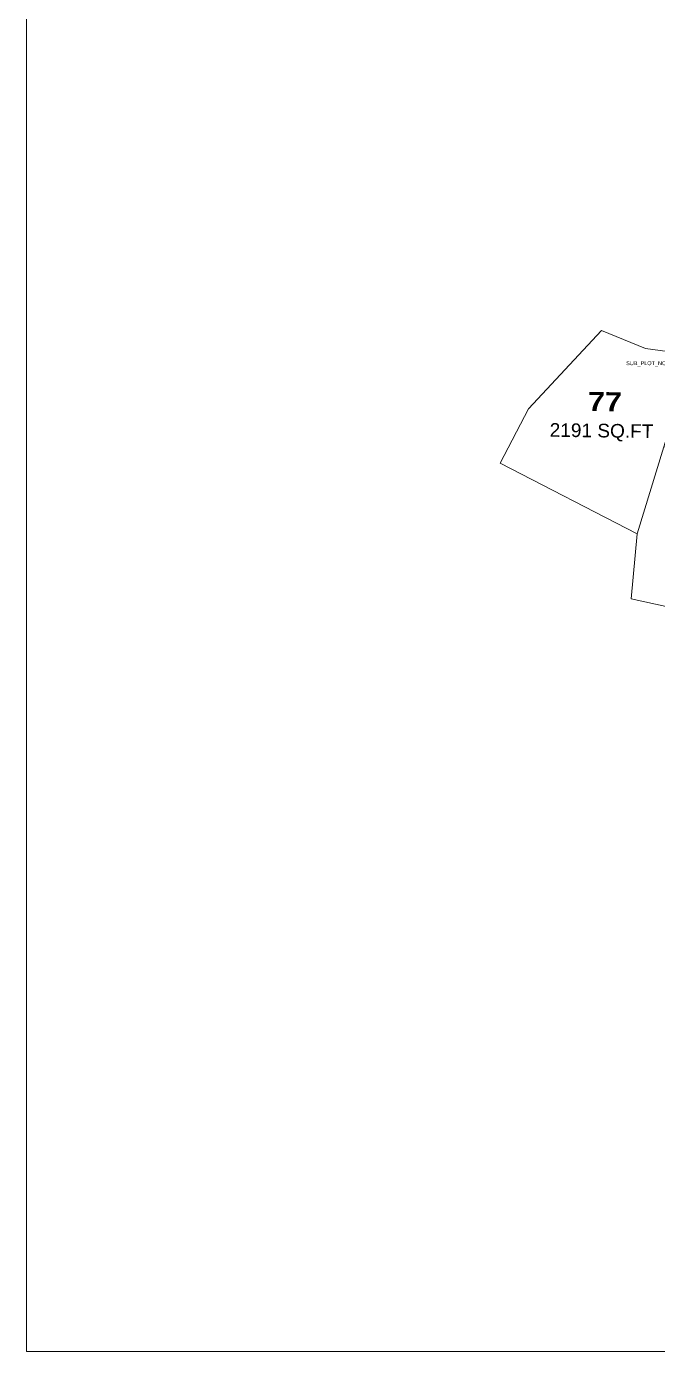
# Model space of a CAD drawing. Header units: metres. Extents: x 12268 to 12808, y 948 to 1141.
# Drawn here: x 12268.3 to 12329, y 948.5 to 1075.9 of the extents above; entities that cross this region are included whole.
import ezdxf

# ---------------------------------------------------------------- set-up
doc = ezdxf.new("R2010")
doc.units = ezdxf.units.M
doc.layers.get('0').update_dxf_attribs({"color": 49})
for name, color, linetype, lineweight in [('outer', 7, 'Continuous', 5), ('SUB_PLOT_76', 7, 'Continuous', 5), ('SUB_PLOT_77', 7, 'Continuous', 5)]:
    doc.layers.add(name, color=color, linetype=linetype, lineweight=lineweight)
doc.styles.add('Arial', font='arial.ttf', dxfattribs={"height": 0.2})
doc.styles.get("Standard").update_dxf_attribs({"font": 'arial.ttf'})

msp = doc.modelspace()

# ---------------------------------------------------------------- linework, layer by layer
at = {"layer": 'outer'}
msp.add_lwpolyline([(12268.347947, 1141.182077), (12807.668037, 1141.182077), (12807.668037, 948.465796), (12268.347947, 948.465796)], close=True, dxfattribs=at)
at = {"layer": 'SUB_PLOT_76', "color": 6, "elevation": -0.000003}
msp.add_lwpolyline([(12326.441078, 1020.829569), (12334.190197, 1019.134349), (12338.654548, 1033.853256), (12336.163608, 1034.549974), (12329.580909, 1035.441449), (12327.042111, 1027.071067), (12326.441078, 1020.829569)], close=True, dxfattribs=at)
at = {"layer": 'SUB_PLOT_77', "color": 6, "elevation": -0.000003}
msp.add_lwpolyline([(12313.876436, 1033.86757), (12327.042111, 1027.071067), (12329.580909, 1035.441449), (12330.925075, 1039.873148), (12332.269242, 1044.304848), (12327.832424, 1044.905713), (12323.61048, 1046.64022), (12316.57549, 1039.095975), (12313.876436, 1033.86757)], close=True, dxfattribs=at)

# ---------------------------------------------------------------- texts
at = {"extrusion": (-2.97313e-05, 5.84486e-07, 1), "insert": (12331.64153, 1040.603338, 0.000475), "char_height": 1.31064, "width": 15.971577, "attachment_point": 3, "text_direction": (0.99991, -0.013429, 3e-05)}
msp.add_mtext('\\pxqc;{\\fArial Black|b0|i0|c0|p34;\\C1; \\H1.39535x;77\\P}2191 SQ.FT', dxfattribs=at)
at = {"layer": 'SUB_PLOT_77', "color": 6, "insert": (12325.96983, 1043.677595, -0.000003), "char_height": 0.379105, "attachment_point": 1, "style": 'Arial'}
msp.add_mtext_dynamic_manual_height_columns('SUB_PLOT_NO=SP77', width=5.658733, gutter_width=1, heights=[0], dxfattribs=at)

doc.saveas('drawing.dxf')
